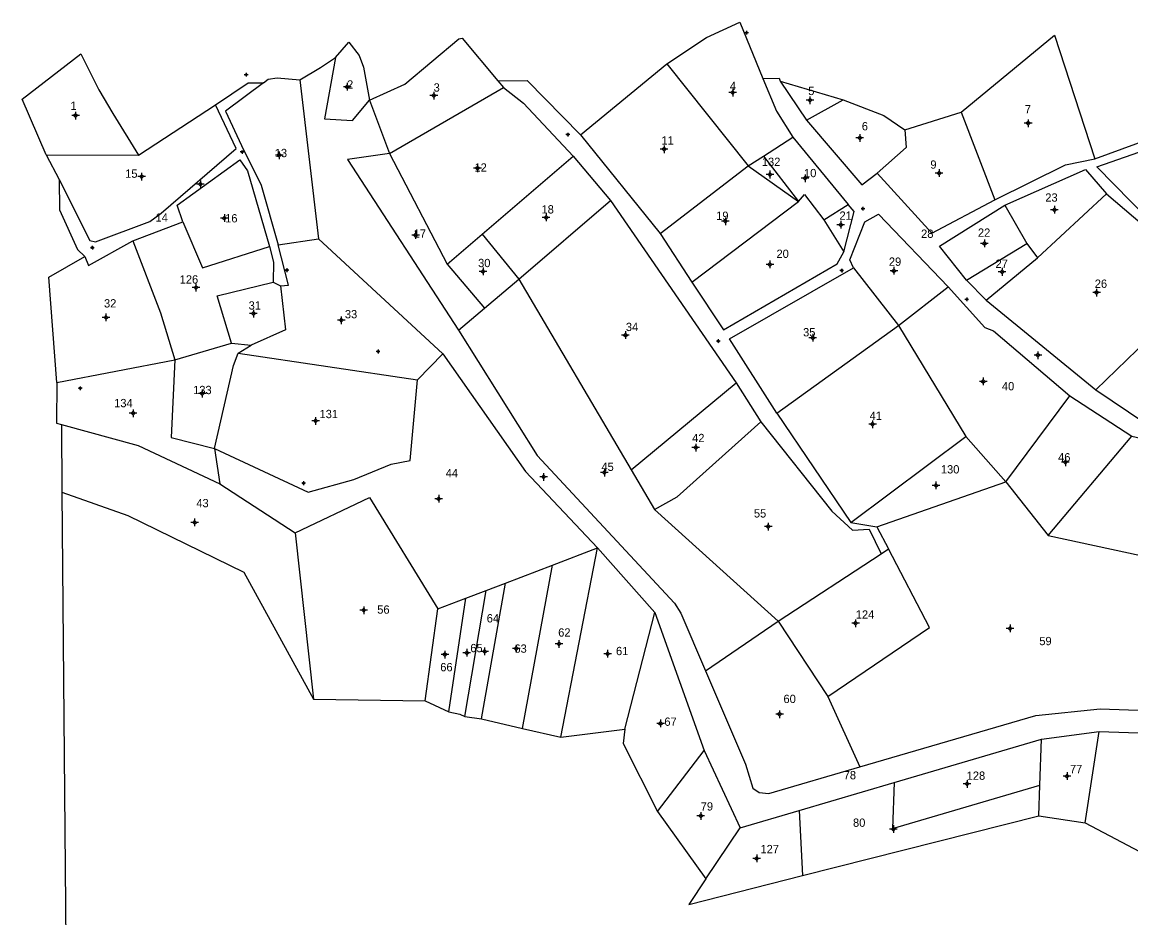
# Model space of a CAD drawing. Extents: x 552052 to 552609, y 1838481 to 1839024.
# Drawn here: x 552051.8 to 552413.4, y 1838731.8 to 1839024.1 of the extents above; entities that cross this region are included whole.
import ezdxf

# ---------------------------------------------------------------- set-up
doc = ezdxf.new("R2010")
doc.units = 0
for name, color, linetype in [('Level 10', 7, 'Continuous'), ('Level 11', 7, 'Continuous'), ('Level 15', 7, 'Continuous'), ('Level 16', 7, 'Continuous')]:
    doc.layers.add(name, color=color, linetype=linetype)

msp = doc.modelspace()

# ---------------------------------------------------------------- linework, layer by layer
at = {"layer": 'Level 10'}
for p, q in [((552233.66, 1838987.42), (552261.72, 1839010.55)), ((552261.72, 1839010.55), (552288.16, 1838977.29)), ((552142.25, 1839005.33), (552148.26, 1838953.57)), ((552171.42, 1838981.4), (552208.57, 1839002.89)), ((552206.75, 1839005.05), (552208.57, 1839002.89)), ((552298.66, 1839004.94), (552319.1, 1838998.84)), ((552298.66, 1839004.94), (552307.19, 1838992.25)), ((552089.75, 1838980.82), (552114.81, 1838997.24)), ((552164.9, 1838998.75), (552171.42, 1838981.4)), ((552307.19, 1838992.25), (552319.1, 1838998.84)), ((552339.22, 1838989.03), (552357.58, 1838994.79)), ((552357.58, 1838994.79), (552368.55, 1838966.31)), ((552233.66, 1838987.42), (552259.53, 1838955.27)), ((552293.18, 1838980.53), (552302.75, 1838986.71)), ((552302.75, 1838986.71), (552320.76, 1838964.75)), ((552171.42, 1838981.4), (552190.18, 1838945.3)), ((552059.64, 1838980.88), (552089.75, 1838980.82)), ((552059.64, 1838980.88), (552063.89, 1838972.86)), ((552201.55, 1838955.07), (552231.18, 1838980.52)), ((552231.18, 1838980.52), (552243.4, 1838966)), ((552288.16, 1838977.29), (552293.18, 1838980.53)), ((552293.18, 1838980.53), (552304.54, 1838965.7)), ((552259.53, 1838955.27), (552288.16, 1838977.29)), ((552288.16, 1838977.29), (552304.54, 1838965.7)), ((552382.42, 1838947.41), (552404.91, 1838968.19)), ((552404.91, 1838968.19), (552416.62, 1838958.26)), ((552213.5, 1838940.43), (552243.4, 1838966)), ((552243.4, 1838966), (552284.33, 1838906.61)), ((552269.9, 1838939.5), (552304.54, 1838965.7)), ((552312.84, 1838959.72), (552320.76, 1838964.75)), ((552371.76, 1838964.53), (552378.96, 1838952)), ((552312.84, 1838959.72), (552319.31, 1838949.33)), ((552087.87, 1838952.87), (552104.14, 1838959.14)), ((552135.23, 1838951.63), (552148.26, 1838953.57)), ((552148.26, 1838953.57), (552188.81, 1838916.08)), ((552190.18, 1838945.3), (552201.55, 1838955.07)), ((552201.55, 1838955.07), (552213.5, 1838940.43)), ((552259.53, 1838955.27), (552269.9, 1838939.5)), ((552359.24, 1838940.11), (552378.96, 1838952)), ((552378.96, 1838952), (552382.42, 1838947.41)), ((552190.18, 1838945.3), (552202.31, 1838930.95)), ((552365.69, 1838933.57), (552382.42, 1838947.41)), ((552322.45, 1838944.15), (552337.09, 1838925.32)), ((552133.56, 1838939.47), (552135.95, 1838938.29)), ((552202.31, 1838930.95), (552213.5, 1838940.43)), ((552213.5, 1838940.43), (552250.1, 1838878.3)), ((552337.09, 1838925.32), (552353.31, 1838937.94)), ((552359.24, 1838940.11), (552365.69, 1838933.57)), ((552401.34, 1838904.37), (552434.68, 1838936.67)), ((552193.92, 1838923.85), (552202.31, 1838930.95)), ((552365.69, 1838933.57), (552401.34, 1838904.37)), ((552297.5, 1838896.8), (552337.09, 1838925.32)), ((552337.09, 1838925.32), (552359.1, 1838889.13)), ((552101.52, 1838914.12), (552119.95, 1838919.54)), ((552119.95, 1838919.54), (552126.42, 1838918.94)), ((552122.2, 1838916.28), (552126.42, 1838918.94)), ((552122.2, 1838916.28), (552180.54, 1838907.61)), ((552063.16, 1838906.78), (552101.52, 1838914.12)), ((552180.54, 1838907.61), (552188.81, 1838916.08)), ((552250.1, 1838878.3), (552284.33, 1838906.61)), ((552284.33, 1838906.61), (552292.27, 1838893.93)), ((552372.11, 1838874.37), (552392.94, 1838902.46)), ((552392.94, 1838902.46), (552413.1, 1838889.24)), ((552297.5, 1838896.8), (552321.64, 1838861.16)), ((552064.59, 1838893.09), (552064.78, 1838871.05)), ((552321.64, 1838861.16), (552359.1, 1838889.13)), ((552359.1, 1838889.13), (552372.11, 1838874.37)), ((552385.82, 1838856.97), (552413.1, 1838889.24)), ((552413.1, 1838889.24), (552431.34, 1838885.05)), ((552114.43, 1838885.3), (552116.17, 1838873.74)), ((552250.1, 1838878.3), (552257.74, 1838865.39)), ((552116.17, 1838873.74), (552140.73, 1838857.82)), ((552330.11, 1838859.75), (552372.11, 1838874.37)), ((552372.11, 1838874.37), (552385.82, 1838856.97)), ((552257.74, 1838865.39), (552298.02, 1838829.07)), ((552321.64, 1838861.16), (552330.11, 1838859.75)), ((552330.11, 1838859.75), (552333.86, 1838852.55)), ((552140.73, 1838857.82), (552146.68, 1838803.68)), ((552385.82, 1838856.97), (552434.73, 1838846.31)), ((552224.48, 1838847.31), (552239.15, 1838852.91)), ((552227.23, 1838791.29), (552239.15, 1838852.91)), ((552239.15, 1838852.91), (552257.81, 1838831.87)), ((552331.47, 1838850.98), (552333.86, 1838852.55)), ((552298.02, 1838829.07), (552331.47, 1838850.98)), ((552209.17, 1838841.46), (552224.48, 1838847.31)), ((552214.74, 1838794.06), (552224.48, 1838847.31)), ((552201.34, 1838797.26), (552209.17, 1838841.46)), ((552202.85, 1838839.05), (552209.17, 1838841.46)), ((552195.97, 1838798), (552202.85, 1838839.05)), ((552196.26, 1838836.53), (552202.85, 1838839.05)), ((552182.99, 1838803.1), (552187.15, 1838833.05)), ((552187.15, 1838833.05), (552196.26, 1838836.53)), ((552190.75, 1838799.46), (552196.26, 1838836.53)), ((552248.04, 1838793.92), (552257.81, 1838831.87)), ((552257.81, 1838831.87), (552273.83, 1838786.94)), ((552274.28, 1838812.87), (552298.02, 1838829.07)), ((552298.02, 1838829.07), (552314.14, 1838804.48)), ((552314.14, 1838804.48), (552324.56, 1838781.57)), ((552146.68, 1838803.68), (552182.99, 1838803.1)), ((552182.99, 1838803.1), (552190.75, 1838799.46)), ((552195.97, 1838798), (552201.34, 1838797.26)), ((552201.34, 1838797.26), (552214.74, 1838794.06)), ((552214.74, 1838794.06), (552227.23, 1838791.29)), ((552227.23, 1838791.29), (552248.04, 1838793.92)), ((552335.74, 1838776.48), (552383.69, 1838790.6)), ((552383.19, 1838775.61), (552383.69, 1838790.6)), ((552383.69, 1838790.6), (552402.46, 1838793.07)), ((552397.95, 1838763.41), (552402.46, 1838793.07)), ((552402.46, 1838793.07), (552443.94, 1838791.73)), ((552258.64, 1838767.1), (552273.83, 1838786.94)), ((552273.83, 1838786.94), (552285.59, 1838761.7)), ((552304.77, 1838767.35), (552335.74, 1838776.48)), ((552382.86, 1838765.62), (552383.19, 1838775.61)), ((552258.64, 1838767.1), (552274.44, 1838745.11)), ((552285.59, 1838761.7), (552304.77, 1838767.35)), ((552304.77, 1838767.35), (552305.91, 1838746.17)), ((552305.91, 1838746.17), (552382.86, 1838765.62)), ((552382.86, 1838765.62), (552397.95, 1838763.41)), ((552274.44, 1838745.11), (552285.59, 1838761.7)), ((552397.95, 1838763.41), (552438.1, 1838742.09))]:
    msp.add_line(p, q, dxfattribs=at)
for points in [[(552261.72, 1839010.55), (552274.63, 1839019.13), (552285.49, 1839024.11), (552292.99, 1839005.81)], [(552153.81, 1839012.66), (552158.18, 1839017.61), (552161.52, 1839013.26), (552162.98, 1839009.46), (552164.9, 1838998.75)], [(552164.9, 1838998.75), (552176.38, 1839003.88), (552194.05, 1839018.69), (552195.04, 1839018.88), (552206.75, 1839005.05)], [(552357.58, 1838994.79), (552387.95, 1839019.85), (552401.03, 1838979.64)], [(552059.64, 1838980.88), (552051.85, 1838999.08), (552070.91, 1839013.86), (552076.81, 1839002.11), (552081.33, 1838994.37), (552089.75, 1838980.82)], [(552142.25, 1839005.33), (552148.94, 1839009.36), (552153.81, 1839012.66)], [(552153.81, 1839012.66), (552150.29, 1838992.6), (552159.33, 1838992.08), (552164.9, 1838998.75)], [(552114.81, 1838997.24), (552125.42, 1839004.34), (552130.39, 1839004.39)], [(552130.39, 1839004.39), (552118.02, 1838995.15), (552123.19, 1838983.97), (552129.65, 1838971.05), (552135.23, 1838951.63)], [(552130.39, 1839004.39), (552131.97, 1839005.57), (552134.9, 1839006.02), (552142.25, 1839005.33)], [(552206.75, 1839005.05), (552216.22, 1839005.14), (552233.66, 1838987.42)], [(552208.57, 1839002.89), (552215.04, 1838997.75), (552231.18, 1838980.52)], [(552292.99, 1839005.81), (552298.27, 1839005.85), (552298.66, 1839004.94)], [(552292.99, 1839005.81), (552297.37, 1838995.1), (552302.75, 1838986.71)], [(552063.89, 1838972.86), (552073.83, 1838952.97), (552075.7, 1838952.6), (552093.4, 1838959.24), (552097.04, 1838961.94), (552121.46, 1838983.02), (552114.81, 1838997.24)], [(552319.1, 1838998.84), (552332.36, 1838993.73), (552339.22, 1838989.03)], [(552307.19, 1838992.25), (552325.25, 1838971.16), (552330.15, 1838974.9)], [(552339.22, 1838989.03), (552339.69, 1838983.33), (552330.15, 1838974.9)], [(552401.03, 1838979.64), (552433.35, 1838991.4), (552436.25, 1838989.09)], [(552418.38, 1838959.93), (552401.66, 1838976.96), (552436.25, 1838989.09)], [(552171.42, 1838981.4), (552157.74, 1838979.44), (552193.92, 1838923.85)], [(552104.14, 1838959.14), (552102.33, 1838964.51), (552122.67, 1838979.24), (552125.25, 1838975.72), (552132.33, 1838951.02)], [(552368.55, 1838966.31), (552391.5, 1838977.67), (552401.03, 1838979.64)], [(552330.15, 1838974.9), (552348, 1838955.42), (552368.55, 1838966.31)], [(552371.76, 1838964.53), (552398.03, 1838976.12), (552404.91, 1838968.19)], [(552063.89, 1838972.86), (552063.98, 1838963.01), (552069.8, 1838950.06), (552072.29, 1838947.8)], [(552304.54, 1838965.7), (552306.49, 1838967.98), (552312.84, 1838959.72)], [(552319.31, 1838949.33), (552322.66, 1838962.44), (552320.76, 1838964.75)], [(552359.24, 1838940.11), (552350.54, 1838951.21), (552371.76, 1838964.53)], [(552322.45, 1838944.15), (552321.27, 1838946.72), (552326.23, 1838959.11), (552330.63, 1838961.54), (552353.31, 1838937.94)], [(552104.14, 1838959.14), (552110.52, 1838944.06), (552132.33, 1838951.02)], [(552072.29, 1838947.8), (552073.46, 1838944.89), (552087.87, 1838952.87)], [(552087.87, 1838952.87), (552096.9, 1838929.43), (552101.52, 1838914.12)], [(552132.33, 1838951.02), (552133.67, 1838945.94), (552133.56, 1838939.47)], [(552135.95, 1838938.29), (552138.55, 1838938.45), (552135.23, 1838951.63)], [(552269.9, 1838939.5), (552280.13, 1838923.95), (552317.22, 1838945.39), (552319.31, 1838949.33)], [(552063.16, 1838906.78), (552060.47, 1838941.09), (552072.29, 1838947.8)], [(552297.5, 1838896.8), (552282.15, 1838920.98), (552322.45, 1838944.15)], [(552119.95, 1838919.54), (552115.31, 1838934.97), (552133.56, 1838939.47)], [(552135.95, 1838938.29), (552137.61, 1838923.88), (552126.42, 1838918.94)], [(552353.31, 1838937.94), (552365.23, 1838924.7), (552368.02, 1838923.63), (552392.94, 1838902.46)], [(552193.92, 1838923.85), (552219.45, 1838882.96), (552264.19, 1838834.93), (552266.28, 1838831.6), (552274.28, 1838812.87)], [(552114.43, 1838885.3), (552120.67, 1838912.34), (552122.2, 1838916.28)], [(552101.52, 1838914.12), (552100.38, 1838888.83), (552114.43, 1838885.3)], [(552188.81, 1838916.08), (552215.66, 1838877.78), (552239.15, 1838852.91)], [(552063.16, 1838906.78), (552063.01, 1838893.52), (552064.59, 1838893.09)], [(552114.43, 1838885.3), (552144.96, 1838871.1), (552159.8, 1838875.15), (552171.97, 1838880.12), (552178.19, 1838881.34), (552180.54, 1838907.61)], [(552401.34, 1838904.37), (552417.38, 1838893.68), (552422.3, 1838891.76), (552432.33, 1838890.1)], [(552064.59, 1838893.09), (552089.64, 1838886.27), (552116.17, 1838873.74)], [(552257.74, 1838865.39), (552265.07, 1838869.5), (552292.27, 1838893.93)], [(552292.27, 1838893.93), (552315.41, 1838864.84), (552322.2, 1838858.64), (552327.58, 1838859.04), (552331.47, 1838850.98)], [(552064.78, 1838871.05), (552067.99, 1838503.96), (552152.29, 1838504.7)], [(552064.78, 1838871.05), (552086.21, 1838863.46), (552123.95, 1838844.95), (552146.68, 1838803.68)], [(552140.73, 1838857.82), (552164.93, 1838869.37), (552187.15, 1838833.05)], [(552314.14, 1838804.48), (552347.22, 1838826.96), (552333.86, 1838852.55)], [(552274.28, 1838812.87), (552287.28, 1838782.45), (552289.75, 1838774.6), (552291.82, 1838773.24), (552294.9, 1838772.92), (552324.56, 1838781.57)], [(552324.56, 1838781.57), (552381.9, 1838798.29), (552402.79, 1838800.52), (552418.23, 1838799.93)], [(552190.75, 1838799.46), (552194.3, 1838798.76), (552195.97, 1838798)], [(552248.04, 1838793.92), (552247.51, 1838789.18), (552258.64, 1838767.1)], [(552335.74, 1838776.48), (552335.24, 1838761.49), (552383.19, 1838775.61)], [(552274.44, 1838745.11), (552268.87, 1838736.81), (552305.91, 1838746.17)]]:
    msp.add_lwpolyline(points, dxfattribs=at)
at = {"layer": 'Level 11'}
for p, q in [((552157.03, 1839003.1), (552156.41, 1839003.1)), ((552157.66, 1839003.72), (552157.03, 1839003.1)), ((552157.03, 1839003.1), (552157.66, 1839002.47)), ((552157.66, 1839004.35), (552157.66, 1839003.72)), ((552158.28, 1839003.1), (552157.66, 1839003.72)), ((552157.66, 1839002.47), (552158.28, 1839003.1)), ((552158.91, 1839003.1), (552158.28, 1839003.1)), ((552157.66, 1839002.47), (552157.66, 1839001.85)), ((552185.24, 1839000.23), (552184.61, 1839000.23)), ((552185.86, 1839000.85), (552185.24, 1839000.23)), ((552185.24, 1839000.23), (552185.86, 1838999.6)), ((552185.86, 1839001.48), (552185.86, 1839000.85)), ((552186.49, 1839000.23), (552185.86, 1839000.85)), ((552185.86, 1838999.6), (552186.49, 1839000.23)), ((552185.86, 1838999.6), (552185.86, 1838998.98)), ((552187.11, 1839000.23), (552186.49, 1839000.23)), ((552282.54, 1839001.19), (552281.91, 1839001.19)), ((552283.16, 1839001.82), (552282.54, 1839001.19)), ((552282.54, 1839001.19), (552283.16, 1839000.57)), ((552283.16, 1839002.44), (552283.16, 1839001.82)), ((552283.79, 1839001.19), (552283.16, 1839001.82)), ((552283.16, 1839000.57), (552283.79, 1839001.19)), ((552283.16, 1839000.57), (552283.16, 1838999.94)), ((552284.41, 1839001.19), (552283.79, 1839001.19)), ((552308.32, 1838999.3), (552307.69, 1838998.68)), ((552308.32, 1838999.93), (552308.32, 1838999.3)), ((552308.94, 1838998.68), (552308.32, 1838999.3)), ((552307.69, 1838998.68), (552307.07, 1838998.68)), ((552307.69, 1838998.68), (552308.32, 1838998.05)), ((552308.32, 1838998.05), (552308.94, 1838998.68)), ((552308.32, 1838998.05), (552308.32, 1838997.43)), ((552309.57, 1838998.68), (552308.94, 1838998.68)), ((552068.58, 1838993.69), (552067.96, 1838993.69)), ((552069.21, 1838994.32), (552068.58, 1838993.69)), ((552068.58, 1838993.69), (552069.21, 1838993.07)), ((552069.21, 1838994.94), (552069.21, 1838994.32)), ((552069.83, 1838993.69), (552069.21, 1838994.32)), ((552069.21, 1838993.07), (552069.83, 1838993.69)), ((552069.21, 1838993.07), (552069.21, 1838992.44)), ((552070.46, 1838993.69), (552069.83, 1838993.69)), ((552379.36, 1838992.45), (552379.36, 1838991.82)), ((552378.73, 1838991.2), (552378.11, 1838991.2)), ((552379.36, 1838991.82), (552378.73, 1838991.2)), ((552378.73, 1838991.2), (552379.36, 1838990.57)), ((552379.98, 1838991.2), (552379.36, 1838991.82)), ((552379.36, 1838990.57), (552379.98, 1838991.2)), ((552379.36, 1838990.57), (552379.36, 1838989.95)), ((552380.61, 1838991.2), (552379.98, 1838991.2)), ((552323.93, 1838986.44), (552323.3, 1838986.44)), ((552324.55, 1838987.06), (552323.93, 1838986.44)), ((552323.93, 1838986.44), (552324.55, 1838985.81)), ((552324.55, 1838987.69), (552324.55, 1838987.06)), ((552325.18, 1838986.44), (552324.55, 1838987.06)), ((552324.55, 1838985.81), (552325.18, 1838986.44)), ((552324.55, 1838985.81), (552324.55, 1838985.19)), ((552325.8, 1838986.44), (552325.18, 1838986.44)), ((552135.51, 1838981.39), (552134.89, 1838980.76)), ((552135.51, 1838982.01), (552135.51, 1838981.39)), ((552136.14, 1838980.76), (552135.51, 1838981.39)), ((552260.2, 1838982.71), (552259.57, 1838982.71)), ((552260.82, 1838983.33), (552260.2, 1838982.71)), ((552260.2, 1838982.71), (552260.82, 1838982.08)), ((552260.82, 1838983.96), (552260.82, 1838983.33)), ((552261.45, 1838982.71), (552260.82, 1838983.33)), ((552260.82, 1838982.08), (552261.45, 1838982.71)), ((552260.82, 1838982.08), (552260.82, 1838981.46)), ((552262.07, 1838982.71), (552261.45, 1838982.71)), ((552134.89, 1838980.76), (552134.26, 1838980.76)), ((552134.89, 1838980.76), (552135.51, 1838980.14)), ((552135.51, 1838980.14), (552136.14, 1838980.76)), ((552135.51, 1838980.14), (552135.51, 1838979.51)), ((552136.76, 1838980.76), (552136.14, 1838980.76)), ((552200.08, 1838977.78), (552200.08, 1838977.15)), ((552090.71, 1838974.45), (552090.09, 1838973.82)), ((552090.71, 1838975.07), (552090.71, 1838974.45)), ((552091.34, 1838973.82), (552090.71, 1838974.45)), ((552199.45, 1838976.53), (552198.83, 1838976.53)), ((552200.08, 1838977.15), (552199.45, 1838976.53)), ((552199.45, 1838976.53), (552200.08, 1838975.9)), ((552200.7, 1838976.53), (552200.08, 1838977.15)), ((552200.08, 1838975.9), (552200.7, 1838976.53)), ((552200.08, 1838975.9), (552200.08, 1838975.28)), ((552201.33, 1838976.53), (552200.7, 1838976.53)), ((552294.67, 1838974.51), (552294.04, 1838974.51)), ((552295.29, 1838975.13), (552294.67, 1838974.51)), ((552294.67, 1838974.51), (552295.29, 1838973.88)), ((552295.29, 1838975.76), (552295.29, 1838975.13)), ((552295.92, 1838974.51), (552295.29, 1838975.13)), ((552295.29, 1838973.88), (552295.92, 1838974.51)), ((552296.54, 1838974.51), (552295.92, 1838974.51)), ((552306.71, 1838974.55), (552306.71, 1838973.92)), ((552349.74, 1838974.96), (552349.12, 1838974.96)), ((552350.37, 1838975.59), (552349.74, 1838974.96)), ((552349.74, 1838974.96), (552350.37, 1838974.34)), ((552350.37, 1838976.21), (552350.37, 1838975.59)), ((552350.99, 1838974.96), (552350.37, 1838975.59)), ((552350.37, 1838974.34), (552350.99, 1838974.96)), ((552350.37, 1838974.34), (552350.37, 1838973.71)), ((552351.62, 1838974.96), (552350.99, 1838974.96)), ((552090.09, 1838973.82), (552089.46, 1838973.82)), ((552090.09, 1838973.82), (552090.71, 1838973.2)), ((552090.71, 1838973.2), (552091.34, 1838973.82)), ((552090.71, 1838973.2), (552090.71, 1838972.57)), ((552091.96, 1838973.82), (552091.34, 1838973.82)), ((552109.22, 1838971.34), (552108.6, 1838971.34)), ((552109.85, 1838971.97), (552109.22, 1838971.34)), ((552109.22, 1838971.34), (552109.85, 1838970.72)), ((552109.85, 1838972.59), (552109.85, 1838971.97)), ((552110.47, 1838971.34), (552109.85, 1838971.97)), ((552109.85, 1838970.72), (552110.47, 1838971.34)), ((552109.85, 1838970.72), (552109.85, 1838970.09)), ((552111.1, 1838971.34), (552110.47, 1838971.34)), ((552295.29, 1838973.88), (552295.29, 1838973.26)), ((552306.09, 1838973.3), (552305.46, 1838973.3)), ((552306.71, 1838973.92), (552306.09, 1838973.3)), ((552306.09, 1838973.3), (552306.71, 1838972.67)), ((552307.34, 1838973.3), (552306.71, 1838973.92)), ((552306.71, 1838972.67), (552307.34, 1838973.3)), ((552306.71, 1838972.67), (552306.71, 1838972.05)), ((552307.96, 1838973.3), (552307.34, 1838973.3)), ((552387.92, 1838963.65), (552387.3, 1838963.03)), ((552387.92, 1838964.28), (552387.92, 1838963.65)), ((552388.55, 1838963.03), (552387.92, 1838963.65)), ((552117.03, 1838960.33), (552116.41, 1838960.33)), ((552117.66, 1838960.95), (552117.03, 1838960.33)), ((552117.03, 1838960.33), (552117.66, 1838959.7)), ((552117.66, 1838961.58), (552117.66, 1838960.95)), ((552118.28, 1838960.33), (552117.66, 1838960.95)), ((552117.66, 1838959.7), (552118.28, 1838960.33)), ((552117.66, 1838959.7), (552117.66, 1838959.08)), ((552118.91, 1838960.33), (552118.28, 1838960.33)), ((552221.8, 1838960.51), (552221.18, 1838960.51)), ((552222.43, 1838961.13), (552221.8, 1838960.51)), ((552221.8, 1838960.51), (552222.43, 1838959.88)), ((552222.43, 1838961.76), (552222.43, 1838961.13)), ((552223.05, 1838960.51), (552222.43, 1838961.13)), ((552222.43, 1838959.88), (552223.05, 1838960.51)), ((552222.43, 1838959.88), (552222.43, 1838959.26)), ((552223.68, 1838960.51), (552223.05, 1838960.51)), ((552280.78, 1838959.89), (552280.16, 1838959.27)), ((552280.78, 1838960.52), (552280.78, 1838959.89)), ((552281.41, 1838959.27), (552280.78, 1838959.89)), ((552387.3, 1838963.03), (552386.67, 1838963.03)), ((552387.3, 1838963.03), (552387.92, 1838962.4)), ((552387.92, 1838962.4), (552388.55, 1838963.03)), ((552387.92, 1838962.4), (552387.92, 1838961.78)), ((552389.17, 1838963.03), (552388.55, 1838963.03)), ((552179.92, 1838956.02), (552179.92, 1838955.4)), ((552280.16, 1838959.27), (552279.53, 1838959.27)), ((552280.16, 1838959.27), (552280.78, 1838958.64)), ((552280.78, 1838958.64), (552281.41, 1838959.27)), ((552280.78, 1838958.64), (552280.78, 1838958.02)), ((552282.03, 1838959.27), (552281.41, 1838959.27)), ((552317.74, 1838958.13), (552317.11, 1838958.13)), ((552318.36, 1838958.76), (552317.74, 1838958.13)), ((552317.74, 1838958.13), (552318.36, 1838957.51)), ((552318.36, 1838959.38), (552318.36, 1838958.76)), ((552318.99, 1838958.13), (552318.36, 1838958.76)), ((552318.36, 1838957.51), (552318.99, 1838958.13)), ((552318.36, 1838957.51), (552318.36, 1838956.88)), ((552319.61, 1838958.13), (552318.99, 1838958.13)), ((552179.29, 1838954.77), (552178.67, 1838954.77)), ((552179.92, 1838955.4), (552179.29, 1838954.77)), ((552179.29, 1838954.77), (552179.92, 1838954.15)), ((552180.54, 1838954.77), (552179.92, 1838955.4)), ((552179.92, 1838954.15), (552180.54, 1838954.77)), ((552179.92, 1838954.15), (552179.92, 1838953.52)), ((552181.17, 1838954.77), (552180.54, 1838954.77)), ((552365.12, 1838952.7), (552364.5, 1838952.08)), ((552365.12, 1838953.33), (552365.12, 1838952.7)), ((552365.75, 1838952.08), (552365.12, 1838952.7)), ((552364.5, 1838952.08), (552363.87, 1838952.08)), ((552364.5, 1838952.08), (552365.12, 1838951.45)), ((552365.12, 1838951.45), (552365.75, 1838952.08)), ((552365.12, 1838951.45), (552365.12, 1838950.83)), ((552366.37, 1838952.08), (552365.75, 1838952.08)), ((552294.64, 1838945.22), (552294.02, 1838945.22)), ((552295.27, 1838945.85), (552294.64, 1838945.22)), ((552294.64, 1838945.22), (552295.27, 1838944.6)), ((552295.27, 1838946.47), (552295.27, 1838945.85)), ((552295.89, 1838945.22), (552295.27, 1838945.85)), ((552295.27, 1838944.6), (552295.89, 1838945.22)), ((552296.52, 1838945.22), (552295.89, 1838945.22)), ((552201.24, 1838942.97), (552200.62, 1838942.97)), ((552201.87, 1838943.59), (552201.24, 1838942.97)), ((552201.24, 1838942.97), (552201.87, 1838942.34)), ((552201.87, 1838944.22), (552201.87, 1838943.59)), ((552202.49, 1838942.97), (552201.87, 1838943.59)), ((552201.87, 1838942.34), (552202.49, 1838942.97)), ((552201.87, 1838942.34), (552201.87, 1838941.72)), ((552203.12, 1838942.97), (552202.49, 1838942.97)), ((552295.27, 1838944.6), (552295.27, 1838943.97)), ((552335.02, 1838943.18), (552334.4, 1838943.18)), ((552335.65, 1838943.8), (552335.02, 1838943.18)), ((552335.02, 1838943.18), (552335.65, 1838942.55)), ((552335.65, 1838944.43), (552335.65, 1838943.8)), ((552336.27, 1838943.18), (552335.65, 1838943.8)), ((552335.65, 1838942.55), (552336.27, 1838943.18)), ((552335.65, 1838942.55), (552335.65, 1838941.93)), ((552336.9, 1838943.18), (552336.27, 1838943.18)), ((552370.25, 1838942.81), (552369.63, 1838942.81)), ((552370.88, 1838943.44), (552370.25, 1838942.81)), ((552370.25, 1838942.81), (552370.88, 1838942.19)), ((552370.88, 1838944.06), (552370.88, 1838943.44)), ((552371.5, 1838942.81), (552370.88, 1838943.44)), ((552370.88, 1838942.19), (552371.5, 1838942.81)), ((552370.88, 1838942.19), (552370.88, 1838941.56)), ((552372.13, 1838942.81), (552371.5, 1838942.81)), ((552108.41, 1838938.29), (552107.78, 1838937.66)), ((552108.41, 1838938.91), (552108.41, 1838938.29)), ((552109.03, 1838937.66), (552108.41, 1838938.29)), ((552107.78, 1838937.66), (552107.16, 1838937.66)), ((552107.78, 1838937.66), (552108.41, 1838937.04)), ((552108.41, 1838937.04), (552109.03, 1838937.66)), ((552108.41, 1838937.04), (552108.41, 1838936.41)), ((552109.66, 1838937.66), (552109.03, 1838937.66)), ((552400.99, 1838936.04), (552400.36, 1838936.04)), ((552401.61, 1838936.67), (552400.99, 1838936.04)), ((552400.99, 1838936.04), (552401.61, 1838935.42)), ((552401.61, 1838937.29), (552401.61, 1838936.67)), ((552402.24, 1838936.04), (552401.61, 1838936.67)), ((552401.61, 1838935.42), (552402.24, 1838936.04)), ((552401.61, 1838935.42), (552401.61, 1838934.79)), ((552402.86, 1838936.04), (552402.24, 1838936.04)), ((552078.48, 1838927.98), (552077.85, 1838927.98)), ((552079.1, 1838928.6), (552078.48, 1838927.98)), ((552078.48, 1838927.98), (552079.1, 1838927.35)), ((552079.1, 1838929.23), (552079.1, 1838928.6)), ((552079.73, 1838927.98), (552079.1, 1838928.6)), ((552079.1, 1838927.35), (552079.73, 1838927.98)), ((552079.1, 1838927.35), (552079.1, 1838926.73)), ((552080.35, 1838927.98), (552079.73, 1838927.98)), ((552126.5, 1838929.22), (552125.87, 1838929.22)), ((552127.12, 1838929.84), (552126.5, 1838929.22)), ((552126.5, 1838929.22), (552127.12, 1838928.59)), ((552127.12, 1838930.47), (552127.12, 1838929.84)), ((552127.75, 1838929.22), (552127.12, 1838929.84)), ((552127.12, 1838928.59), (552127.75, 1838929.22)), ((552127.12, 1838928.59), (552127.12, 1838927.97)), ((552128.37, 1838929.22), (552127.75, 1838929.22)), ((552155.11, 1838927.05), (552154.49, 1838927.05)), ((552155.74, 1838927.67), (552155.11, 1838927.05)), ((552155.11, 1838927.05), (552155.74, 1838926.42)), ((552155.74, 1838928.3), (552155.74, 1838927.67)), ((552156.36, 1838927.05), (552155.74, 1838927.67)), ((552155.74, 1838926.42), (552156.36, 1838927.05)), ((552156.99, 1838927.05), (552156.36, 1838927.05)), ((552155.74, 1838926.42), (552155.74, 1838925.8)), ((552248.26, 1838923.48), (552248.26, 1838922.86)), ((552247.63, 1838922.23), (552247.01, 1838922.23)), ((552248.26, 1838922.86), (552247.63, 1838922.23)), ((552247.63, 1838922.23), (552248.26, 1838921.61)), ((552248.88, 1838922.23), (552248.26, 1838922.86)), ((552248.26, 1838921.61), (552248.88, 1838922.23)), ((552248.26, 1838921.61), (552248.26, 1838920.98)), ((552249.51, 1838922.23), (552248.88, 1838922.23)), ((552308.62, 1838921.32), (552307.99, 1838921.32)), ((552309.24, 1838921.94), (552308.62, 1838921.32)), ((552308.62, 1838921.32), (552309.24, 1838920.69)), ((552309.24, 1838922.57), (552309.24, 1838921.94)), ((552309.87, 1838921.32), (552309.24, 1838921.94)), ((552309.24, 1838920.69), (552309.87, 1838921.32)), ((552309.24, 1838920.69), (552309.24, 1838920.07)), ((552310.49, 1838921.32), (552309.87, 1838921.32)), ((552382.52, 1838916.25), (552381.9, 1838915.62)), ((552382.52, 1838916.88), (552382.52, 1838916.25)), ((552383.15, 1838915.62), (552382.52, 1838916.25)), ((552381.9, 1838915.62), (552381.27, 1838915.62)), ((552381.9, 1838915.62), (552382.52, 1838915)), ((552382.52, 1838915), (552383.15, 1838915.62)), ((552382.52, 1838915), (552382.52, 1838914.38)), ((552383.77, 1838915.62), (552383.15, 1838915.62)), ((552364.11, 1838907.14), (552363.49, 1838907.14)), ((552364.74, 1838907.76), (552364.11, 1838907.14)), ((552364.11, 1838907.14), (552364.74, 1838906.51)), ((552364.74, 1838908.39), (552364.74, 1838907.76)), ((552365.36, 1838907.14), (552364.74, 1838907.76)), ((552364.74, 1838906.51), (552365.36, 1838907.14)), ((552364.74, 1838906.51), (552364.74, 1838905.89)), ((552365.99, 1838907.14), (552365.36, 1838907.14)), ((552109.84, 1838903.16), (552109.21, 1838903.16)), ((552110.46, 1838903.78), (552109.84, 1838903.16)), ((552109.84, 1838903.16), (552110.46, 1838902.53)), ((552110.46, 1838904.41), (552110.46, 1838903.78)), ((552111.09, 1838903.16), (552110.46, 1838903.78)), ((552110.46, 1838902.53), (552111.09, 1838903.16)), ((552110.46, 1838902.53), (552110.46, 1838901.91)), ((552111.71, 1838903.16), (552111.09, 1838903.16)), ((552087.35, 1838896.75), (552086.72, 1838896.75)), ((552087.97, 1838897.38), (552087.35, 1838896.75)), ((552087.35, 1838896.75), (552087.97, 1838896.13)), ((552087.97, 1838898), (552087.97, 1838897.38)), ((552088.6, 1838896.75), (552087.97, 1838897.38)), ((552087.97, 1838896.13), (552088.6, 1838896.75)), ((552087.97, 1838896.13), (552087.97, 1838895.5)), ((552089.22, 1838896.75), (552088.6, 1838896.75)), ((552147.38, 1838894.89), (552146.76, 1838894.27)), ((552147.38, 1838895.52), (552147.38, 1838894.89)), ((552148.01, 1838894.27), (552147.38, 1838894.89)), ((552328.69, 1838894.44), (552328.69, 1838893.81)), ((552146.76, 1838894.27), (552146.13, 1838894.27)), ((552146.76, 1838894.27), (552147.38, 1838893.64)), ((552147.38, 1838893.64), (552148.01, 1838894.27)), ((552147.38, 1838893.64), (552147.38, 1838893.02)), ((552148.63, 1838894.27), (552148.01, 1838894.27)), ((552328.06, 1838893.19), (552327.44, 1838893.19)), ((552328.69, 1838893.81), (552328.06, 1838893.19)), ((552328.06, 1838893.19), (552328.69, 1838892.56)), ((552329.31, 1838893.19), (552328.69, 1838893.81)), ((552328.69, 1838892.56), (552329.31, 1838893.19)), ((552328.69, 1838892.56), (552328.69, 1838891.94)), ((552329.94, 1838893.19), (552329.31, 1838893.19)), ((552270.52, 1838885.58), (552269.9, 1838885.58)), ((552271.15, 1838886.2), (552270.52, 1838885.58)), ((552270.52, 1838885.58), (552271.15, 1838884.95)), ((552271.15, 1838886.83), (552271.15, 1838886.2)), ((552271.77, 1838885.58), (552271.15, 1838886.2)), ((552271.15, 1838884.95), (552271.77, 1838885.58)), ((552271.15, 1838884.95), (552271.15, 1838884.33)), ((552272.4, 1838885.58), (552271.77, 1838885.58)), ((552390.85, 1838880.78), (552390.23, 1838880.78)), ((552391.48, 1838881.41), (552390.85, 1838880.78)), ((552390.85, 1838880.78), (552391.48, 1838880.16)), ((552391.48, 1838882.03), (552391.48, 1838881.41)), ((552392.1, 1838880.78), (552391.48, 1838881.41)), ((552391.48, 1838880.16), (552392.1, 1838880.78)), ((552391.48, 1838880.16), (552391.48, 1838879.53)), ((552392.73, 1838880.78), (552392.1, 1838880.78)), ((552221.6, 1838876.67), (552220.97, 1838876.04)), ((552221.6, 1838877.29), (552221.6, 1838876.67)), ((552222.22, 1838876.04), (552221.6, 1838876.67)), ((552240.77, 1838877.45), (552240.15, 1838877.45)), ((552241.4, 1838878.07), (552240.77, 1838877.45)), ((552240.77, 1838877.45), (552241.4, 1838876.82)), ((552241.4, 1838878.7), (552241.4, 1838878.07)), ((552242.02, 1838877.45), (552241.4, 1838878.07)), ((552241.4, 1838876.82), (552242.02, 1838877.45)), ((552241.4, 1838876.82), (552241.4, 1838876.2)), ((552242.65, 1838877.45), (552242.02, 1838877.45)), ((552220.97, 1838876.04), (552220.35, 1838876.04)), ((552220.97, 1838876.04), (552221.6, 1838875.42)), ((552221.6, 1838875.42), (552222.22, 1838876.04)), ((552221.6, 1838875.42), (552221.6, 1838874.79)), ((552222.85, 1838876.04), (552222.22, 1838876.04)), ((552348.72, 1838873.26), (552348.09, 1838873.26)), ((552349.34, 1838873.88), (552348.72, 1838873.26)), ((552348.72, 1838873.26), (552349.34, 1838872.63)), ((552349.34, 1838874.51), (552349.34, 1838873.88)), ((552349.97, 1838873.26), (552349.34, 1838873.88)), ((552349.34, 1838872.63), (552349.97, 1838873.26)), ((552350.59, 1838873.26), (552349.97, 1838873.26)), ((552187.44, 1838869.55), (552186.81, 1838868.92)), ((552187.44, 1838870.17), (552187.44, 1838869.55)), ((552188.06, 1838868.92), (552187.44, 1838869.55)), ((552349.34, 1838872.63), (552349.34, 1838872.01)), ((552186.81, 1838868.92), (552186.19, 1838868.92)), ((552186.81, 1838868.92), (552187.44, 1838868.3)), ((552187.44, 1838868.3), (552188.06, 1838868.92)), ((552187.44, 1838868.3), (552187.44, 1838867.67)), ((552188.69, 1838868.92), (552188.06, 1838868.92)), ((552107.99, 1838862.47), (552107.99, 1838861.85)), ((552107.37, 1838861.22), (552106.74, 1838861.22)), ((552107.99, 1838861.85), (552107.37, 1838861.22)), ((552107.37, 1838861.22), (552107.99, 1838860.6)), ((552108.62, 1838861.22), (552107.99, 1838861.85)), ((552107.99, 1838860.6), (552108.62, 1838861.22)), ((552107.99, 1838860.6), (552107.99, 1838859.97)), ((552109.24, 1838861.22), (552108.62, 1838861.22)), ((552294.09, 1838859.87), (552293.47, 1838859.87)), ((552294.72, 1838860.49), (552294.09, 1838859.87)), ((552294.09, 1838859.87), (552294.72, 1838859.24)), ((552294.72, 1838861.12), (552294.72, 1838860.49)), ((552295.34, 1838859.87), (552294.72, 1838860.49)), ((552294.72, 1838859.24), (552295.34, 1838859.87)), ((552294.72, 1838859.24), (552294.72, 1838858.62)), ((552295.97, 1838859.87), (552295.34, 1838859.87)), ((552163.04, 1838833.23), (552162.41, 1838832.6)), ((552163.04, 1838833.85), (552163.04, 1838833.23)), ((552163.66, 1838832.6), (552163.04, 1838833.23)), ((552162.41, 1838832.6), (552161.79, 1838832.6)), ((552162.41, 1838832.6), (552163.04, 1838831.98)), ((552163.04, 1838831.98), (552163.66, 1838832.6)), ((552163.04, 1838831.98), (552163.04, 1838831.35)), ((552164.29, 1838832.6), (552163.66, 1838832.6)), ((552323.16, 1838829.61), (552323.16, 1838828.99)), ((552322.53, 1838828.36), (552321.91, 1838828.36)), ((552323.16, 1838828.99), (552322.53, 1838828.36)), ((552322.53, 1838828.36), (552323.16, 1838827.74)), ((552323.78, 1838828.36), (552323.16, 1838828.99)), ((552323.16, 1838827.74), (552323.78, 1838828.36)), ((552323.16, 1838827.74), (552323.16, 1838827.11)), ((552324.41, 1838828.36), (552323.78, 1838828.36)), ((552372.82, 1838826.67), (552372.2, 1838826.67)), ((552373.45, 1838827.3), (552372.82, 1838826.67)), ((552372.82, 1838826.67), (552373.45, 1838826.05)), ((552373.45, 1838827.92), (552373.45, 1838827.3)), ((552374.07, 1838826.67), (552373.45, 1838827.3)), ((552373.45, 1838826.05), (552374.07, 1838826.67)), ((552373.45, 1838826.05), (552373.45, 1838825.42)), ((552374.7, 1838826.67), (552374.07, 1838826.67)), ((552226.6, 1838822.25), (552225.98, 1838821.63)), ((552226.6, 1838822.88), (552226.6, 1838822.25)), ((552227.23, 1838821.63), (552226.6, 1838822.25)), ((552189.45, 1838818.77), (552188.83, 1838818.14)), ((552189.45, 1838819.39), (552189.45, 1838818.77)), ((552190.08, 1838818.14), (552189.45, 1838818.77)), ((552195.96, 1838818.74), (552195.33, 1838818.74)), ((552196.58, 1838819.37), (552195.96, 1838818.74)), ((552195.96, 1838818.74), (552196.58, 1838818.12)), ((552196.58, 1838819.99), (552196.58, 1838819.37)), ((552197.21, 1838818.74), (552196.58, 1838819.37)), ((552196.58, 1838818.12), (552197.21, 1838818.74)), ((552197.83, 1838818.74), (552197.21, 1838818.74)), ((552201.79, 1838819.2), (552201.16, 1838819.2)), ((552202.41, 1838819.83), (552201.79, 1838819.2)), ((552201.79, 1838819.2), (552202.41, 1838818.58)), ((552202.41, 1838820.45), (552202.41, 1838819.83)), ((552203.04, 1838819.2), (552202.41, 1838819.83)), ((552202.41, 1838818.58), (552203.04, 1838819.2)), ((552202.41, 1838818.58), (552202.41, 1838817.95)), ((552203.66, 1838819.2), (552203.04, 1838819.2)), ((552212.04, 1838820.12), (552211.42, 1838820.12)), ((552212.67, 1838820.75), (552212.04, 1838820.12)), ((552212.04, 1838820.12), (552212.67, 1838819.5)), ((552212.67, 1838821.37), (552212.67, 1838820.75)), ((552213.29, 1838820.12), (552212.67, 1838820.75)), ((552212.67, 1838819.5), (552213.29, 1838820.12)), ((552212.67, 1838819.5), (552212.67, 1838818.87)), ((552213.92, 1838820.12), (552213.29, 1838820.12)), ((552225.98, 1838821.63), (552225.35, 1838821.63)), ((552225.98, 1838821.63), (552226.6, 1838821)), ((552226.6, 1838821), (552227.23, 1838821.63)), ((552226.6, 1838821), (552226.6, 1838820.38)), ((552227.85, 1838821.63), (552227.23, 1838821.63)), ((552242.44, 1838819.04), (552241.82, 1838818.42)), ((552242.44, 1838819.67), (552242.44, 1838819.04)), ((552243.07, 1838818.42), (552242.44, 1838819.04)), ((552188.83, 1838818.14), (552188.2, 1838818.14)), ((552188.83, 1838818.14), (552189.45, 1838817.52)), ((552189.45, 1838817.52), (552190.08, 1838818.14)), ((552189.45, 1838817.52), (552189.45, 1838816.89)), ((552190.7, 1838818.14), (552190.08, 1838818.14)), ((552196.58, 1838818.12), (552196.58, 1838817.49)), ((552241.82, 1838818.42), (552241.19, 1838818.42)), ((552241.82, 1838818.42), (552242.44, 1838817.79)), ((552242.44, 1838817.79), (552243.07, 1838818.42)), ((552242.44, 1838817.79), (552242.44, 1838817.17)), ((552243.69, 1838818.42), (552243.07, 1838818.42)), ((552259.68, 1838797), (552259.68, 1838796.38)), ((552297.8, 1838798.7), (552297.17, 1838798.7)), ((552298.42, 1838799.32), (552297.8, 1838798.7)), ((552297.8, 1838798.7), (552298.42, 1838798.07)), ((552298.42, 1838799.95), (552298.42, 1838799.32)), ((552299.05, 1838798.7), (552298.42, 1838799.32)), ((552298.42, 1838798.07), (552299.05, 1838798.7)), ((552298.42, 1838798.07), (552298.42, 1838797.45)), ((552299.67, 1838798.7), (552299.05, 1838798.7)), ((552259.05, 1838795.75), (552258.43, 1838795.75)), ((552259.68, 1838796.38), (552259.05, 1838795.75)), ((552259.05, 1838795.75), (552259.68, 1838795.13)), ((552260.3, 1838795.75), (552259.68, 1838796.38)), ((552259.68, 1838795.13), (552260.3, 1838795.75)), ((552259.68, 1838795.13), (552259.68, 1838794.5)), ((552260.93, 1838795.75), (552260.3, 1838795.75)), ((552392.02, 1838779.24), (552391.4, 1838778.61)), ((552392.02, 1838779.86), (552392.02, 1838779.24)), ((552392.65, 1838778.61), (552392.02, 1838779.24)), ((552358.84, 1838776.05), (552358.21, 1838776.05)), ((552359.46, 1838776.67), (552358.84, 1838776.05)), ((552358.84, 1838776.05), (552359.46, 1838775.42)), ((552359.46, 1838777.3), (552359.46, 1838776.67)), ((552360.09, 1838776.05), (552359.46, 1838776.67)), ((552359.46, 1838775.42), (552360.09, 1838776.05)), ((552359.46, 1838775.42), (552359.46, 1838774.8)), ((552360.71, 1838776.05), (552360.09, 1838776.05)), ((552391.4, 1838778.61), (552390.77, 1838778.61)), ((552391.4, 1838778.61), (552392.02, 1838777.99)), ((552392.02, 1838777.99), (552392.65, 1838778.61)), ((552392.02, 1838777.99), (552392.02, 1838777.36)), ((552393.27, 1838778.61), (552392.65, 1838778.61)), ((552272.15, 1838765.62), (552271.53, 1838765.62)), ((552272.78, 1838766.25), (552272.15, 1838765.62)), ((552272.15, 1838765.62), (552272.78, 1838765)), ((552272.78, 1838766.87), (552272.78, 1838766.25)), ((552273.4, 1838765.62), (552272.78, 1838766.25)), ((552272.78, 1838765), (552273.4, 1838765.62)), ((552272.78, 1838765), (552272.78, 1838764.37)), ((552274.03, 1838765.62), (552273.4, 1838765.62)), ((552334.86, 1838761.32), (552334.23, 1838761.32)), ((552335.48, 1838761.95), (552334.86, 1838761.32)), ((552334.86, 1838761.32), (552335.48, 1838760.7)), ((552335.48, 1838762.57), (552335.48, 1838761.95)), ((552336.11, 1838761.32), (552335.48, 1838761.95)), ((552335.48, 1838760.7), (552336.11, 1838761.32)), ((552335.48, 1838760.7), (552335.48, 1838760.07)), ((552336.73, 1838761.32), (552336.11, 1838761.32)), ((552290.36, 1838751.79), (552289.73, 1838751.79)), ((552290.98, 1838752.42), (552290.36, 1838751.79)), ((552290.36, 1838751.79), (552290.98, 1838751.17)), ((552290.98, 1838753.04), (552290.98, 1838752.42)), ((552291.61, 1838751.79), (552290.98, 1838752.42)), ((552290.98, 1838751.17), (552291.61, 1838751.79)), ((552290.98, 1838751.17), (552290.98, 1838750.54)), ((552292.23, 1838751.79), (552291.61, 1838751.79))]:
    msp.add_line(p, q, dxfattribs=at)
for centre in [(552157.66, 1839003.1), (552185.86, 1839000.23), (552283.16, 1839001.19), (552308.32, 1838998.68), (552069.21, 1838993.69), (552379.36, 1838991.2), (552324.55, 1838986.44), (552260.82, 1838982.71), (552135.51, 1838980.76), (552090.71, 1838973.82), (552200.08, 1838976.53), (552295.29, 1838974.51), (552350.37, 1838974.96), (552109.85, 1838971.34), (552306.71, 1838973.3), (552387.92, 1838963.03), (552117.66, 1838960.33), (552222.43, 1838960.51), (552280.78, 1838959.27), (552318.36, 1838958.13), (552179.91, 1838954.77), (552365.12, 1838952.08), (552295.27, 1838945.22), (552201.87, 1838942.97), (552335.65, 1838943.18), (552370.88, 1838942.81), (552108.41, 1838937.66), (552401.61, 1838936.04), (552079.1, 1838927.98), (552127.12, 1838929.22), (552155.73, 1838927.05), (552248.26, 1838922.23), (552309.24, 1838921.32), (552382.52, 1838915.62), (552364.74, 1838907.14), (552110.46, 1838903.16), (552087.97, 1838896.75), (552147.38, 1838894.27), (552328.69, 1838893.19), (552271.15, 1838885.58), (552391.48, 1838880.78), (552241.4, 1838877.45), (552221.6, 1838876.04), (552349.34, 1838873.26), (552187.44, 1838868.92), (552107.99, 1838861.22), (552294.72, 1838859.87), (552163.03, 1838832.6), (552323.16, 1838828.36), (552373.45, 1838826.67), (552196.58, 1838818.74), (552202.41, 1838819.2), (552212.67, 1838820.12), (552226.6, 1838821.63), (552242.44, 1838818.42), (552189.45, 1838818.14), (552298.42, 1838798.7), (552259.68, 1838795.75), (552392.02, 1838778.61), (552359.46, 1838776.05), (552272.78, 1838765.62), (552335.48, 1838761.32), (552290.98, 1838751.79)]:
    msp.add_circle(centre, 0.15, dxfattribs=at)
at = {"layer": 'Level 16'}
for p, q in [((552287.63, 1839021.32), (552287.64, 1839021)), ((552287.33, 1839020.69), (552287.02, 1839020.68)), ((552287.64, 1839020.38), (552287.65, 1839020.06)), ((552288.27, 1839020.69), (552287.95, 1839020.69)), ((552124.46, 1839007.02), (552124.15, 1839007.01)), ((552124.77, 1839007.64), (552124.78, 1839007.33)), ((552124.78, 1839006.71), (552124.78, 1839006.39)), ((552125.4, 1839007.02), (552125.09, 1839007.02)), ((552229.18, 1838987.5), (552228.87, 1838987.49)), ((552229.5, 1838988.13), (552229.5, 1838987.81)), ((552229.51, 1838987.19), (552229.51, 1838986.88)), ((552230.12, 1838987.5), (552229.81, 1838987.5)), ((552123.09, 1838981.85), (552122.78, 1838981.85)), ((552123.4, 1838982.48), (552123.41, 1838982.16)), ((552123.41, 1838981.54), (552123.41, 1838981.23)), ((552124.03, 1838981.86), (552123.72, 1838981.85)), ((552325.26, 1838963.37), (552324.95, 1838963.37)), ((552325.57, 1838964), (552325.57, 1838963.68)), ((552326.2, 1838963.38), (552325.89, 1838963.38)), ((552325.58, 1838963.06), (552325.58, 1838962.74)), ((552074.36, 1838950.67), (552074.05, 1838950.67)), ((552074.67, 1838951.29), (552074.67, 1838950.98)), ((552074.68, 1838950.36), (552074.68, 1838950.04)), ((552075.3, 1838950.68), (552074.98, 1838950.68)), ((552137.71, 1838943.35), (552137.4, 1838943.34)), ((552138.02, 1838943.97), (552138.02, 1838943.66)), ((552138.02, 1838943.03), (552138.03, 1838942.72)), ((552138.65, 1838943.35), (552138.34, 1838943.35)), ((552318.33, 1838943.27), (552318.02, 1838943.26)), ((552318.63, 1838943.89), (552318.64, 1838943.58)), ((552318.64, 1838942.95), (552318.65, 1838942.64)), ((552319.27, 1838943.27), (552318.96, 1838943.27)), ((552359.35, 1838934.47), (552359.35, 1838934.16)), ((552359.03, 1838933.84), (552358.72, 1838933.84)), ((552359.36, 1838933.53), (552359.36, 1838933.22)), ((552359.97, 1838933.85), (552359.66, 1838933.85)), ((552278.17, 1838920.26), (552277.85, 1838920.26)), ((552278.48, 1838920.89), (552278.48, 1838920.58)), ((552278.48, 1838919.95), (552278.49, 1838919.64)), ((552279.1, 1838920.27), (552278.79, 1838920.26)), ((552167.4, 1838916.85), (552167.08, 1838916.85)), ((552167.7, 1838917.47), (552167.7, 1838917.16)), ((552167.71, 1838916.54), (552167.71, 1838916.22)), ((552168.33, 1838916.86), (552168.02, 1838916.86)), ((552070.75, 1838905.51), (552070.75, 1838905.19)), ((552070.43, 1838904.88), (552070.12, 1838904.87)), ((552070.76, 1838904.57), (552070.76, 1838904.26)), ((552071.37, 1838904.89), (552071.06, 1838904.88)), ((552143.15, 1838873.98), (552142.84, 1838873.98)), ((552143.45, 1838874.6), (552143.45, 1838874.29)), ((552143.46, 1838873.67), (552143.46, 1838873.35)), ((552144.09, 1838873.99), (552143.78, 1838873.99))]:
    msp.add_line(p, q, dxfattribs=at)
for centre, radius in [((552287.65, 1839020.69), 0.312), ((552287.65, 1839020.69), 0.075), ((552124.78, 1839007.02), 0.312), ((552124.78, 1839007.02), 0.075), ((552229.51, 1838987.5), 0.312), ((552229.51, 1838987.5), 0.075), ((552123.41, 1838981.86), 0.312), ((552123.41, 1838981.86), 0.075), ((552325.58, 1838963.38), 0.312), ((552325.58, 1838963.38), 0.075), ((552074.68, 1838950.68), 0.312), ((552074.68, 1838950.68), 0.075), ((552138.03, 1838943.35), 0.312), ((552138.03, 1838943.35), 0.075), ((552318.65, 1838943.27), 0.312), ((552318.65, 1838943.27), 0.075), ((552359.35, 1838933.85), 0.312), ((552359.35, 1838933.85), 0.075), ((552278.48, 1838920.27), 0.312), ((552278.48, 1838920.27), 0.075), ((552167.71, 1838916.86), 0.312), ((552167.71, 1838916.86), 0.075), ((552070.76, 1838904.89), 0.312), ((552070.76, 1838904.89), 0.075), ((552143.47, 1838873.99), 0.312), ((552143.47, 1838873.99), 0.075)]:
    msp.add_circle(centre, radius, dxfattribs=at)

# ---------------------------------------------------------------- texts
at = {"layer": 'Level 15'}
for s, p in [('2', (552157.61, 1839002.49)), ('3', (552185.79, 1839001.5)), ('4', (552282.24, 1839002.01)), ('5', (552307.76, 1839000.38)), ('1', (552067.54, 1838995.55)), ('7', (552378.27, 1838994.42)), ('6', (552325.2, 1838988.89)), ('11', (552259.96, 1838984.26)), ('13', (552134.07, 1838980.16)), ('12', (552199.1, 1838975.44)), ('132', (552292.66, 1838977.29)), ('9', (552347.51, 1838976.4)), ('15', (552085.37, 1838973.44)), ('10', (552306.39, 1838973.63)), ('23', (552384.94, 1838965.66)), ('18', (552220.91, 1838961.81)), ('14', (552095.25, 1838959.15)), ('16', (552117.92, 1838958.9)), ('19', (552277.77, 1838959.73)), ('21', (552317.93, 1838959.77)), ('17', (552179.31, 1838953.94)), ('28', (552344.5, 1838953.88)), ('22', (552363, 1838954.24)), ('20', (552297.42, 1838947.34)), ('30', (552200.27, 1838944.34)), ('29', (552334.01, 1838944.78)), ('27', (552368.73, 1838944.1)), ('126', (552103.12, 1838938.99)), ('26', (552401.04, 1838937.6)), ('32', (552078.48, 1838931.2)), ('31', (552125.56, 1838930.51)), ('33', (552156.9, 1838927.67)), ('34', (552248.38, 1838923.52)), ('35', (552306.08, 1838921.79)), ('133', (552107.5, 1838902.98)), ('40', (552370.81, 1838904.23)), ('134', (552081.79, 1838898.72)), ('131', (552148.64, 1838895.16)), ('41', (552327.73, 1838894.58)), ('42', (552269.95, 1838887.34)), ('46', (552389.1, 1838881.06)), ('45', (552240.42, 1838877.97)), ('44', (552189.73, 1838875.93)), ('130', (552350.94, 1838877.15)), ('43', (552108.54, 1838866.14)), ('55', (552290.07, 1838862.8)), ('56', (552167.44, 1838831.48)), ('64', (552203.09, 1838828.63)), ('124', (552323.23, 1838829.85)), ('62', (552226.35, 1838824.01)), ('59', (552382.99, 1838821.22)), ('65', (552197.73, 1838818.93)), ('63', (552212.09, 1838818.76)), ('61', (552245.16, 1838817.97)), ('66', (552187.96, 1838812.72)), ('60', (552299.7, 1838802.38)), ('67', (552260.92, 1838794.96)), ('78', (552319.3, 1838777.55)), ('128', (552359.34, 1838777.38)), ('77', (552392.96, 1838779.53)), ('79', (552272.75, 1838767.36)), ('80', (552322.33, 1838762.07)), ('127', (552292.21, 1838753.47))]:
    msp.add_text(s, height=2.7, dxfattribs=at).set_placement(p)

doc.saveas('drawing.dxf')
